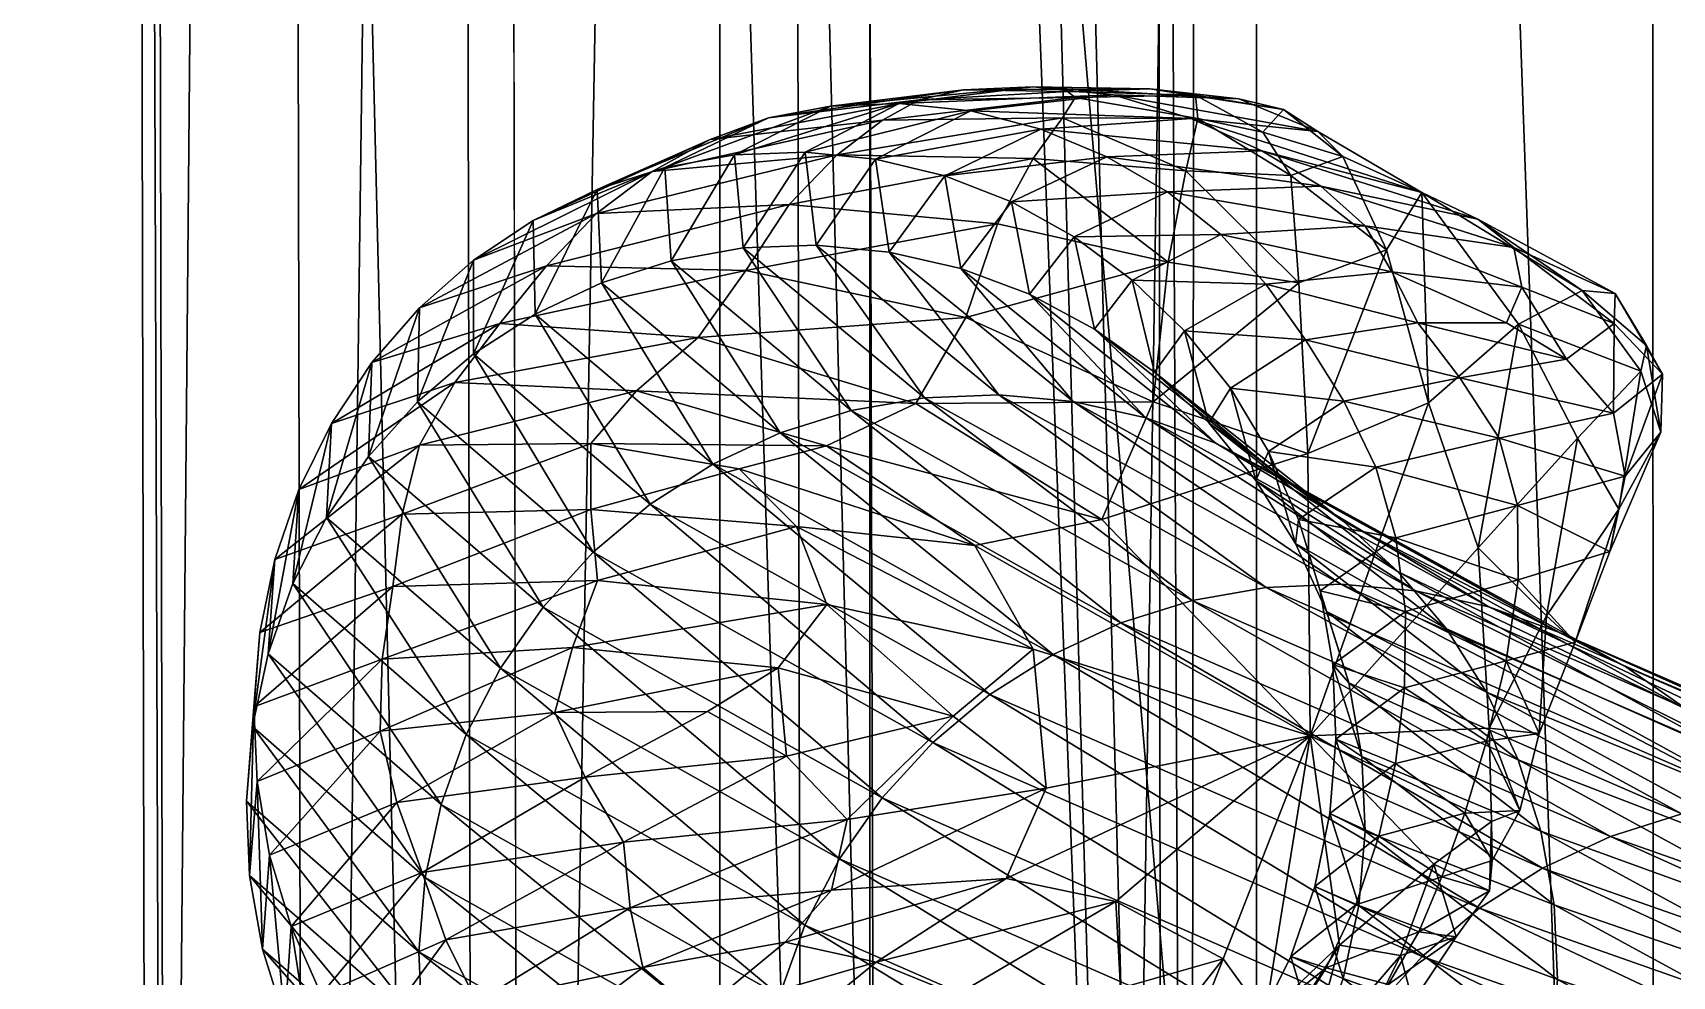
# Model space of a CAD drawing. Header units: centimetres. Extents: x -422 to 422, y -348 to 348.
# Drawn here: x -421.59 to -415.96, y -100.43 to -97.19 of the extents above; entities that cross this region are included whole.
import ezdxf

# ---------------------------------------------------------------- set-up
doc = ezdxf.new("R2010")
doc.units = ezdxf.units.CM
doc.layers.add('Object005', color=7, linetype='Continuous', true_color=0x718706)
doc.layers.add('Object007', color=7, linetype='Continuous', true_color=0x1c95b1)

msp = doc.modelspace()

# ---------------------------------------------------------------- meshes
at = {"layer": 'Object005', "color": 194, "true_color": 0x551cb1}
mesh = msp.add_polyface(dxfattribs=at)
corners = [(-419.6357, -98.0478, -38.027), (-419.021, -98.5637, -58.4606), (-419.2528, -98.6715, -58.4097), (-418.777, -98.4868, -58.5132), (-419.396, -97.9715, -38.1013), (-419.1486, -97.9277, -38.1773), (-418.5252, -98.4424, -58.5667), (-418.8973, -97.918, -38.2534), (-418.8617, -98.6082, -14.643), (-419.5149, -98.4185, -15.2207), (-419.672, -98.5999, -15.2105), (-418.5546, -98.4623, -14.6052), (-419.3031, -98.2359, -15.2202), (-418.2742, -97.845, -14.7182), (-418.9905, -97.7786, -15.3668), (-419.1389, -98.0054, -15.2771), (-419.8247, -97.9888, -18.1342), (-418.3836, -98.1668, -14.6416), (-418.8259, -97.6075, -15.4644), (-419.4616, -97.6646, -18.3199), (-419.6522, -97.8093, -18.223), (-418.1513, -97.6207, -14.8009), (-418.669, -97.4886, -15.596), (-419.2617, -97.5549, -18.4299), (-419.0615, -97.4808, -18.5583), (-418.5439, -97.4184, -15.7878), (-418.3917, -97.3844, -15.9545), (-418.8488, -97.44, -18.6824), (-419.4182, -97.6506, -25.3896), (-419.1788, -97.6074, -25.4863), (-419.65, -97.7265, -25.2952), (-418.9358, -97.5982, -25.5835), (-418.6121, -97.4308, -18.7796), (-418.366, -97.4562, -18.8673), (-418.6933, -97.6225, -25.6797), (-418.6467, -97.9418, -38.3286)]
mesh.append_faces([[corners[k] for k in face] for face in [(0, 1, 2), (3, 4, 5), (5, 6, 3), (4, 3, 1), (1, 0, 4), (6, 5, 7), (8, 9, 10), (9, 8, 11), (11, 12, 9), (13, 14, 15), (16, 15, 14), (17, 15, 12), (12, 11, 17), (18, 19, 20), (20, 14, 18), (21, 18, 14), (19, 18, 22), (22, 23, 19), (24, 25, 26), (26, 27, 24), (25, 24, 23), (23, 22, 25), (28, 24, 27), (27, 29, 28), (4, 28, 29), (29, 5, 4), (24, 28, 30), (30, 23, 24), (31, 7, 5), (5, 29, 31), (32, 31, 29), (29, 27, 32), (33, 34, 31), (7, 31, 34), (34, 35, 7)]], dxfattribs={"vtx2": -1, "color": 194})
mesh = msp.add_polyface(dxfattribs=at)
corners = [(-418.2695, -98.4322, -58.6201), (-418.8973, -97.918, -38.2534), (-418.6467, -97.9418, -38.3286), (-418.0107, -97.889, -25.9455), (-417.9409, -98.2067, -38.5353), (-418.1641, -98.0868, -38.4708), (-418.2266, -97.7686, -25.8624), (-417.6899, -97.7352, -19.1767), (-417.8981, -97.6145, -19.0665), (-417.8111, -98.0379, -26.0214), (-419.1389, -98.0054, -15.2771), (-418.3836, -98.1668, -14.6416), (-418.2742, -97.845, -14.7182), (-418.9905, -97.7786, -15.3668), (-418.1513, -97.6207, -14.8009), (-418.8259, -97.6075, -15.4644), (-418.0506, -97.4801, -14.9425), (-418.669, -97.4886, -15.596), (-418.5439, -97.4184, -15.7878), (-418.0074, -97.4101, -15.1959), (-418.0341, -97.3894, -15.4815), (-418.3917, -97.3844, -15.9545), (-418.9358, -97.5982, -25.5835), (-418.6121, -97.4308, -18.7796), (-418.366, -97.4562, -18.8673), (-418.1532, -97.3739, -16.0109), (-418.8488, -97.44, -18.6824), (-417.7502, -97.3802, -15.3577), (-417.8764, -97.4017, -16.0328), (-417.6089, -97.4825, -16.0964), (-418.1258, -97.5195, -18.9632), (-418.4556, -97.6795, -25.7732), (-418.4008, -97.9983, -38.4015), (-418.6933, -97.6225, -25.6797), (-417.6873, -97.9761, -14.4447), (-417.5855, -97.4826, -14.6186), (-417.6264, -97.6627, -14.4923)]
mesh.append_faces([[corners[k] for k in face] for face in [(0, 1, 2), (3, 4, 5), (5, 6, 3), (7, 3, 6), (6, 8, 7), (4, 3, 9), (10, 11, 12), (13, 12, 14), (15, 14, 16), (16, 17, 15), (18, 19, 20), (20, 21, 18), (19, 18, 17), (17, 16, 19), (22, 23, 24), (25, 23, 26), (26, 21, 25), (27, 25, 21), (21, 20, 27), (23, 25, 28), (28, 24, 23), (29, 30, 24), (24, 28, 29), (31, 30, 8), (8, 6, 31), (32, 31, 6), (6, 5, 32), (31, 32, 2), (2, 33, 31), (30, 31, 33), (33, 24, 30), (34, 12, 11), (19, 16, 35), (16, 14, 36), (14, 12, 34)]], dxfattribs={"vtx2": -1, "color": 194})
mesh = msp.add_polyface(dxfattribs=at)
corners = [(-418.0107, -97.889, -25.9455), (-417.6899, -97.7352, -19.1767), (-417.5062, -97.8811, -19.2861), (-417.8111, -98.0379, -26.0214), (-417.1631, -97.7153, -16.3595), (-417.8981, -97.6145, -19.0665), (-417.3661, -97.5944, -16.2043), (-417.0104, -97.8516, -16.5362), (-416.9185, -98.0098, -16.709), (-417.352, -98.0518, -19.3874), (-418.1532, -97.3739, -16.0109), (-417.7502, -97.3802, -15.3577), (-417.4447, -97.4147, -15.3011), (-417.8764, -97.4017, -16.0328), (-417.6089, -97.4825, -16.0964), (-417.1733, -97.5274, -15.32), (-416.816, -97.737, -15.3492), (-418.1258, -97.5195, -18.9632), (-417.5939, -97.4024, -14.9004), (-418.0341, -97.3894, -15.4815), (-418.0074, -97.4101, -15.1959), (-417.5855, -97.4826, -14.6186), (-417.3628, -97.5302, -14.6094), (-417.2911, -97.4513, -14.797), (-417.6264, -97.6627, -14.4923), (-418.0506, -97.4801, -14.9425), (-417.6873, -97.9761, -14.4447), (-418.1513, -97.6207, -14.8009), (-417.2386, -98.0472, -14.4884), (-417.2666, -97.6785, -14.4989), (-417.0874, -97.6131, -14.7812), (-416.9367, -97.9339, -14.7911)]
mesh.append_faces([[corners[k] for k in face] for face in [(0, 1, 2), (2, 3, 0), (4, 1, 5), (5, 6, 4), (1, 4, 7), (7, 2, 1), (8, 9, 2), (2, 7, 8), (3, 2, 9), (10, 11, 12), (12, 13, 10), (14, 15, 16), (16, 6, 14), (17, 14, 6), (6, 5, 17), (15, 14, 13), (13, 12, 15), (18, 11, 19), (19, 20, 18), (21, 18, 20), (18, 21, 22), (22, 23, 18), (11, 18, 23), (23, 12, 11), (24, 21, 25), (26, 24, 27), (24, 26, 28), (28, 29, 24), (21, 24, 29), (29, 22, 21), (23, 30, 15), (15, 12, 23), (30, 23, 22), (22, 29, 30), (29, 28, 31)]], dxfattribs={"vtx2": -1, "color": 194})
mesh = msp.add_polyface(dxfattribs=at)
corners = [(-416.6236, -97.8284, -15.6926), (-417.1631, -97.7153, -16.3595), (-417.3661, -97.5944, -16.2043), (-416.816, -97.737, -15.3492), (-416.5, -97.9266, -15.923), (-417.0104, -97.8516, -16.5362), (-416.9185, -98.0098, -16.709), (-416.4723, -98.0629, -16.1652), (-416.5248, -98.1847, -16.3971), (-416.8294, -98.1854, -16.8252), (-417.352, -98.0518, -19.3874), (-416.6851, -98.3739, -16.8324), (-417.0835, -98.4546, -19.5086), (-417.2151, -98.2441, -19.4663), (-416.3186, -98.3101, -16.2552), (-416.1549, -98.1879, -15.8674), (-415.9882, -98.3618, -15.7173), (-416.1573, -98.4957, -16.1526), (-416.1512, -98.0837, -15.5978), (-416.0439, -98.2627, -15.5395), (-416.2647, -98.0739, -15.3748), (-416.483, -98.1893, -15.1225), (-416.0628, -98.3516, -15.3635), (-416.2804, -98.5819, -15.1725), (-416.7933, -98.4604, -14.7645), (-416.9367, -97.9339, -14.7911), (-417.2079, -98.6339, -14.4678), (-417.0874, -97.6131, -14.7812), (-417.1733, -97.5274, -15.32), (-417.2666, -97.6785, -14.4989)]
mesh.append_faces([[corners[k] for k in face] for face in [(0, 1, 2), (2, 3, 0), (1, 0, 4), (4, 5, 1), (6, 7, 8), (8, 9, 6), (10, 6, 9), (7, 6, 5), (5, 4, 7), (11, 12, 13), (13, 9, 11), (14, 11, 9), (9, 8, 14), (15, 16, 17), (17, 14, 15), (7, 15, 14), (14, 8, 7), (15, 7, 4), (4, 18, 15), (16, 15, 18), (18, 19, 16), (20, 0, 3), (3, 21, 20), (22, 20, 21), (21, 23, 22), (20, 22, 19), (19, 18, 20), (0, 20, 18), (18, 4, 0), (24, 21, 3), (3, 25, 24), (26, 24, 25), (27, 25, 3), (3, 28, 27), (25, 27, 29)]], dxfattribs={"vtx2": -1, "color": 194})
mesh = msp.add_polyface(dxfattribs=at)
corners = [(-419.6638, -98.9735, -58.3166), (-420.2673, -98.4562, -37.8257), (-420.0753, -98.2918, -37.8879), (-419.8635, -98.1552, -37.9554), (-419.2528, -98.6715, -58.4097), (-419.4684, -98.8086, -58.3614), (-419.6357, -98.0478, -38.027), (-420.1396, -98.39, -18.0093), (-420.5638, -98.5312, -24.91), (-420.6758, -98.758, -24.8596), (-420.2605, -98.6053, -17.9642), (-419.9851, -98.1875, -18.0606), (-420.4246, -98.3219, -24.9709), (-420.5804, -98.8545, -37.721), (-420.4365, -98.645, -37.7698), (-419.5149, -98.4185, -15.2207), (-419.672, -98.5999, -15.2105), (-419.3031, -98.2359, -15.2202), (-418.9905, -97.7786, -15.3668), (-419.6522, -97.8093, -18.223), (-419.8247, -97.9888, -18.1342), (-419.1389, -98.0054, -15.2771), (-420.2609, -98.1335, -25.041), (-420.0752, -97.9695, -25.1192), (-419.8703, -97.8333, -25.2045), (-419.4616, -97.6646, -18.3199), (-419.2617, -97.5549, -18.4299), (-419.65, -97.7265, -25.2952), (-419.4182, -97.6506, -25.3896), (-419.396, -97.9715, -38.1013)]
mesh.append_faces([[corners[k] for k in face] for face in [(0, 1, 2), (3, 4, 5), (5, 2, 3), (4, 3, 6), (7, 8, 9), (9, 10, 7), (8, 7, 11), (11, 12, 8), (13, 8, 12), (12, 14, 13), (15, 7, 10), (10, 16, 15), (7, 15, 17), (17, 11, 7), (18, 19, 20), (21, 20, 11), (11, 17, 21), (22, 20, 19), (19, 23, 22), (1, 22, 23), (23, 2, 1), (22, 1, 14), (14, 12, 22), (20, 22, 12), (12, 11, 20), (24, 3, 2), (2, 23, 24), (25, 24, 23), (23, 19, 25), (24, 25, 26), (26, 27, 24), (3, 24, 27), (27, 6, 3), (28, 29, 6), (6, 27, 28)]], dxfattribs={"vtx2": -1, "color": 194})
mesh = msp.add_polyface(dxfattribs=at)
corners = [(-417.9409, -98.2067, -38.5353), (-417.2961, -98.7188, -58.8153), (-417.5233, -98.5993, -58.7711), (-418.1641, -98.0868, -38.4708), (-417.7345, -98.3552, -38.5939), (-417.0861, -98.8667, -58.8553), (-417.5484, -98.5294, -38.6458), (-417.6047, -99.1395, -84.3936), (-418.777, -98.4868, -58.5132), (-418.5252, -98.4424, -58.5667), (-417.3512, -99.0946, -84.4245), (-418.2695, -98.4322, -58.6201), (-418.8973, -97.918, -38.2534), (-418.6467, -97.9418, -38.3286), (-418.0144, -98.4554, -58.6726), (-417.0939, -99.0837, -84.4551), (-417.7642, -98.5113, -58.7232), (-418.4008, -97.9983, -38.4015), (-417.8111, -98.0379, -26.0214), (-416.8294, -98.1854, -16.8252), (-417.2151, -98.2441, -19.4663), (-417.352, -98.0518, -19.3874), (-417.631, -98.2125, -26.0889), (-417.4738, -98.41, -26.1467), (-417.3859, -98.7267, -38.69), (-417.3428, -98.6277, -26.1935), (-417.0835, -98.4546, -19.5086), (-416.9743, -98.6817, -19.5308), (-416.9367, -97.9339, -14.7911), (-417.2386, -98.0472, -14.4884), (-417.2079, -98.6339, -14.4678), (-417.739, -98.4561, -14.3993), (-417.6873, -97.9761, -14.4447), (-418.3836, -98.1668, -14.6416), (-418.5546, -98.4623, -14.6052), (-417.9158, -98.8614, -14.371), (-418.8617, -98.6082, -14.643)]
mesh.append_faces([[corners[k] for k in face] for face in [(0, 1, 2), (2, 3, 0), (1, 0, 4), (4, 5, 1), (5, 4, 6), (7, 8, 9), (10, 9, 11), (12, 11, 9), (13, 14, 11), (15, 11, 14), (16, 17, 3), (3, 2, 16), (17, 16, 14), (14, 13, 17), (18, 4, 0), (19, 20, 21), (22, 21, 20), (20, 23, 22), (6, 22, 23), (23, 24, 6), (22, 6, 4), (4, 18, 22), (21, 22, 18), (24, 23, 25), (26, 25, 23), (23, 20, 26), (25, 26, 27), (28, 29, 30), (31, 30, 29), (29, 32, 31), (33, 31, 32), (31, 33, 34), (34, 35, 31), (30, 31, 35), (35, 34, 36)]], dxfattribs={"vtx2": -1, "color": 194})
mesh = msp.add_polyface(dxfattribs=at)
corners = [(-416.3428, -99.2492, -84.5392), (-417.5233, -98.5993, -58.7711), (-417.2961, -98.7188, -58.8153), (-416.1142, -99.3681, -84.5631), (-417.0861, -98.8667, -58.8553), (-417.3859, -98.7267, -38.69), (-416.7313, -99.2374, -58.9197), (-416.8966, -99.0405, -58.8903), (-416.5853, -99.1618, -84.5129), (-417.7642, -98.5113, -58.7232), (-416.8371, -99.1063, -84.4847), (-416.6851, -98.3739, -16.8324), (-416.3186, -98.3101, -16.2552), (-416.1573, -98.4957, -16.1526), (-416.5498, -98.581, -16.7979), (-417.0835, -98.4546, -19.5086), (-416.9743, -98.6817, -19.5308), (-416.4875, -98.8126, -16.7894), (-416.1164, -98.7122, -16.1019), (-416.1691, -98.971, -16.0526), (-416.4842, -99.068, -16.779), (-416.9048, -98.9237, -19.5493), (-416.8724, -99.1774, -19.5566), (-417.1655, -99.1067, -26.2522), (-417.2396, -98.8613, -26.2288), (-415.9941, -98.5615, -15.6163), (-416.1384, -98.8257, -15.4998), (-415.9882, -98.3618, -15.7173), (-416.0439, -98.2627, -15.5395), (-416.0628, -98.3516, -15.3635), (-416.2804, -98.5819, -15.1725), (-416.387, -99.1928, -15.3035), (-416.2884, -99.2829, -15.9542), (-416.6218, -98.9582, -14.8768), (-416.7933, -98.4604, -14.7645), (-417.2079, -98.6339, -14.4678), (-417.1993, -99.6048, -14.4386), (-416.483, -98.1893, -15.1225)]
mesh.append_faces([[corners[k] for k in face] for face in [(0, 1, 2), (3, 2, 4), (5, 6, 7), (1, 0, 8), (9, 8, 10), (11, 12, 13), (13, 14, 11), (15, 11, 14), (14, 16, 15), (17, 18, 19), (19, 20, 17), (21, 17, 20), (20, 22, 21), (17, 21, 16), (16, 14, 17), (18, 17, 14), (14, 13, 18), (23, 21, 22), (24, 16, 21), (25, 26, 19), (19, 18, 25), (27, 25, 18), (18, 13, 27), (25, 27, 28), (28, 29, 25), (26, 25, 29), (29, 30, 26), (26, 31, 32), (32, 19, 26), (31, 26, 30), (30, 33, 31), (34, 35, 36), (36, 33, 34), (37, 34, 33), (33, 30, 37)]], dxfattribs={"vtx2": -1, "color": 194})
mesh = msp.add_polyface(dxfattribs=at)
corners = [(-418.9365, -100.2556, -84.2089), (-420.1003, -99.5999, -58.21), (-419.9825, -99.3726, -58.2402), (-418.8179, -100.028, -84.2286), (-419.8361, -99.1626, -58.276), (-418.6705, -99.8177, -84.2512), (-420.0753, -98.2918, -37.8879), (-419.4684, -98.8086, -58.3614), (-419.6638, -98.9735, -58.3166), (-418.4971, -99.6282, -84.2763), (-418.3005, -99.4629, -84.3036), (-420.2673, -98.4562, -37.8257), (-419.2528, -98.6715, -58.4097), (-418.0835, -99.3253, -84.3326), (-419.021, -98.5637, -58.4606), (-419.6915, -99.7472, -15.0878), (-418.9995, -99.6743, -14.5309), (-419.2709, -99.5217, -14.6895), (-419.7953, -99.5245, -15.1184), (-420.3386, -99.8345, -17.8756), (-419.56, -99.9706, -15.0723), (-420.3961, -99.589, -17.8733), (-419.7355, -99.301, -15.074), (-419.0284, -99.3715, -14.5204), (-418.8613, -99.1536, -14.4734), (-419.6488, -99.0706, -15.0448), (-420.3892, -99.3407, -17.8633), (-419.6721, -98.8271, -15.1211), (-418.9653, -98.8853, -14.5712), (-419.1619, -98.6864, -14.7758), (-419.672, -98.5999, -15.2105), (-420.3205, -98.8427, -17.9093), (-420.3524, -99.0913, -17.8679), (-418.8617, -98.6082, -14.643), (-418.3522, -98.9506, -14.3747), (-418.1521, -99.3068, -14.3022), (-418.4271, -99.5377, -14.3117), (-418.7906, -99.8924, -14.4989)]
mesh.append_faces([[corners[k] for k in face] for face in [(0, 1, 2), (3, 2, 4), (4, 5, 3), (6, 7, 8), (9, 8, 7), (7, 10, 9), (8, 9, 5), (5, 4, 8), (11, 8, 4), (10, 7, 12), (13, 12, 14), (15, 16, 17), (17, 18, 15), (19, 15, 18), (16, 15, 20), (21, 18, 22), (23, 22, 18), (18, 17, 23), (22, 23, 24), (24, 25, 22), (26, 22, 25), (27, 28, 29), (29, 30, 27), (31, 27, 30), (32, 25, 27), (28, 27, 25), (25, 24, 28), (30, 29, 33), (34, 33, 29), (29, 28, 34), (28, 24, 35), (24, 23, 36), (16, 36, 23), (23, 17, 16), (36, 16, 37)]], dxfattribs={"vtx2": -1, "color": 194})
mesh = msp.add_polyface(dxfattribs=at)
corners = [(-416.8966, -99.0405, -58.8903), (-417.5484, -98.5294, -38.6458), (-417.3859, -98.7267, -38.69), (-417.0861, -98.8667, -58.8553), (-416.7313, -99.2374, -58.9197), (-417.2504, -98.944, -38.7254), (-416.8141, -100.3631, -113.4678), (-418.4971, -99.6282, -84.2763), (-418.3005, -99.4629, -84.3036), (-416.6176, -100.1974, -113.4787), (-418.0835, -99.3253, -84.3326), (-416.4007, -100.0593, -113.4896), (-417.8502, -99.2169, -84.3628), (-419.2528, -98.6715, -58.4097), (-419.021, -98.5637, -58.4606), (-418.5252, -98.4424, -58.5667), (-417.3512, -99.0946, -84.4245), (-417.6047, -99.1395, -84.3936), (-418.777, -98.4868, -58.5132), (-416.1675, -99.9505, -113.5003), (-418.2695, -98.4322, -58.6201), (-417.0939, -99.0837, -84.4551), (-418.0144, -98.4554, -58.6726), (-416.8371, -99.1063, -84.4847), (-416.5853, -99.1618, -84.5129), (-417.7642, -98.5113, -58.7232), (-417.5233, -98.5993, -58.7711), (-417.3428, -98.6277, -26.1935), (-416.9743, -98.6817, -19.5308), (-417.2396, -98.8613, -26.2288), (-417.1436, -99.1774, -38.7518), (-417.0671, -99.4226, -38.7688), (-417.1655, -99.1067, -26.2522), (-417.1222, -99.3598, -26.2631), (-416.9048, -98.9237, -19.5493), (-417.9158, -98.8614, -14.371), (-417.1993, -99.6048, -14.4386), (-417.2079, -98.6339, -14.4678), (-418.1521, -99.3068, -14.3022), (-418.3522, -98.9506, -14.3747), (-418.9653, -98.8853, -14.5712), (-418.8617, -98.6082, -14.643), (-418.4271, -99.5377, -14.3117), (-418.8613, -99.1536, -14.4734), (-418.7906, -99.8924, -14.4989), (-418.1071, -99.7841, -14.3196), (-418.244, -100.0948, -14.4158)]
mesh.append_faces([[corners[k] for k in face] for face in [(0, 1, 2), (1, 0, 3), (4, 2, 5), (6, 7, 8), (9, 8, 10), (11, 10, 12), (13, 10, 8), (14, 12, 10), (15, 16, 17), (18, 17, 12), (12, 14, 18), (19, 12, 17), (20, 21, 16), (22, 23, 21), (24, 25, 26), (23, 22, 25), (27, 5, 2), (28, 29, 27), (5, 27, 29), (29, 30, 5), (31, 32, 33), (32, 31, 30), (30, 29, 32), (34, 32, 29), (35, 36, 37), (38, 39, 40), (39, 38, 36), (36, 35, 39), (41, 39, 35), (42, 38, 43), (44, 45, 42), (38, 42, 45), (45, 36, 38), (36, 45, 46)]], dxfattribs={"vtx2": -1, "color": 194})
mesh = msp.add_polyface(dxfattribs=at)
corners = [(-420.1868, -99.841, -58.186), (-420.7812, -99.3226, -37.6485), (-420.6962, -99.0816, -37.6803), (-420.1003, -99.5999, -58.21), (-420.2412, -100.0918, -58.1683), (-420.8347, -99.5731, -37.626), (-420.5804, -98.8545, -37.721), (-419.9825, -99.3726, -58.2402), (-420.4365, -98.645, -37.7698), (-419.8361, -99.1626, -58.276), (-420.2673, -98.4562, -37.8257), (-419.7953, -99.5245, -15.1184), (-420.3961, -99.589, -17.8733), (-420.3386, -99.8345, -17.8756), (-420.7762, -100.0146, -24.7878), (-420.8194, -99.7615, -24.7769), (-420.8304, -99.505, -24.779), (-420.8561, -99.8289, -37.6131), (-420.8447, -100.0854, -37.61), (-420.3892, -99.3407, -17.8633), (-420.3524, -99.0913, -17.8679), (-420.8097, -99.2493, -24.7937), (-419.7355, -99.301, -15.074), (-419.6488, -99.0706, -15.0448), (-419.672, -98.5999, -15.2105), (-420.2605, -98.6053, -17.9642), (-420.3205, -98.8427, -17.9093), (-419.6721, -98.8271, -15.1211), (-420.7579, -98.9988, -24.8207), (-420.6758, -98.758, -24.8596), (-420.5638, -98.5312, -24.91)]
mesh.append_faces([[corners[k] for k in face] for face in [(0, 1, 2), (2, 3, 0), (1, 0, 4), (4, 5, 1), (6, 7, 3), (3, 2, 6), (7, 6, 8), (8, 9, 7), (9, 8, 10), (11, 12, 13), (14, 13, 12), (12, 15, 14), (16, 17, 18), (18, 15, 16), (19, 16, 15), (15, 12, 19), (16, 19, 20), (20, 21, 16), (17, 16, 21), (21, 5, 17), (22, 19, 12), (23, 20, 19), (24, 25, 26), (27, 26, 20), (28, 26, 25), (25, 29, 28), (1, 28, 29), (29, 2, 1), (28, 1, 5), (5, 21, 28), (26, 28, 21), (21, 20, 26), (30, 6, 2), (2, 29, 30)]], dxfattribs={"vtx2": -1, "color": 194})
mesh = msp.add_polyface(dxfattribs=at)
corners = [(-416.1142, -99.3681, -84.5631), (-414.4328, -100.098, -113.5563), (-414.6613, -99.9796, -113.5514), (-416.3428, -99.2492, -84.5392), (-415.9028, -99.5156, -84.5843), (-414.2215, -100.2451, -113.5599), (-417.2961, -98.7188, -58.8153), (-417.0861, -98.8667, -58.8553), (-415.7121, -99.689, -84.6024), (-416.8966, -99.0405, -58.8903), (-416.7313, -99.2374, -58.9197), (-415.5457, -99.8855, -84.617), (-416.5934, -99.4544, -58.9429), (-415.4069, -100.1022, -84.6279), (-416.4847, -99.6876, -58.9596), (-417.3512, -99.0946, -84.4245), (-415.6689, -99.827, -113.5206), (-415.9222, -99.8725, -113.5107), (-417.6047, -99.1395, -84.3936), (-416.1675, -99.9505, -113.5003), (-417.0939, -99.0837, -84.4551), (-415.4118, -99.8157, -113.5297), (-416.8371, -99.1063, -84.4847), (-415.1552, -99.8377, -113.538), (-414.9036, -99.8926, -113.5453), (-416.5853, -99.1618, -84.5129), (-416.2884, -99.2829, -15.9542), (-416.5257, -99.3468, -16.7391), (-416.4842, -99.068, -16.779), (-416.1691, -98.971, -16.0526), (-416.4124, -99.5966, -15.924), (-416.5934, -99.6228, -16.7224), (-416.6683, -99.8703, -16.7813), (-416.4792, -99.8609, -16.079), (-416.5739, -100.0337, -16.2894), (-416.5761, -99.8992, -15.4962), (-416.5846, -99.5787, -15.2335), (-416.387, -99.1928, -15.3035), (-416.6218, -98.9582, -14.8768)]
mesh.append_faces([[corners[k] for k in face] for face in [(0, 1, 2), (2, 3, 0), (1, 0, 4), (4, 5, 1), (6, 0, 3), (7, 4, 0), (8, 9, 10), (10, 11, 8), (9, 8, 4), (5, 4, 8), (12, 13, 11), (11, 10, 12), (13, 12, 14), (15, 16, 17), (18, 17, 19), (20, 21, 16), (21, 20, 22), (22, 23, 21), (24, 25, 3), (3, 2, 24), (25, 24, 23), (23, 22, 25), (26, 27, 28), (28, 29, 26), (27, 26, 30), (30, 31, 27), (32, 33, 34), (33, 32, 31), (31, 30, 33), (34, 33, 35), (36, 35, 33), (33, 30, 36), (37, 36, 30), (30, 26, 37), (36, 37, 38)]], dxfattribs={"vtx2": -1, "color": 194})
mesh = msp.add_polyface(dxfattribs=at)
corners = [(-415.9028, -99.5156, -84.5843), (-417.0861, -98.8667, -58.8553), (-416.8966, -99.0405, -58.8903), (-417.2504, -98.944, -38.7254), (-416.5934, -99.4544, -58.9429), (-416.7313, -99.2374, -58.9197), (-417.1436, -99.1774, -38.7518), (-416.4847, -99.6876, -58.9596), (-416.4068, -99.9326, -58.9697), (-417.0671, -99.4226, -38.7688), (-417.0223, -99.6756, -38.7759), (-416.3612, -100.1855, -58.9727), (-417.011, -99.9322, -38.7729), (-418.0835, -99.3253, -84.3326), (-416.4007, -100.0593, -113.4896), (-416.6176, -100.1974, -113.4787), (-417.8502, -99.2169, -84.3628), (-416.1675, -99.9505, -113.5003), (-415.9222, -99.8725, -113.5107), (-417.6047, -99.1395, -84.3936), (-417.3512, -99.0946, -84.4245), (-415.6689, -99.827, -113.5206), (-417.0939, -99.0837, -84.4551), (-416.8724, -99.1774, -19.5566), (-417.1222, -99.3598, -26.2631), (-417.1655, -99.1067, -26.2522), (-417.1112, -99.6164, -26.261), (-416.8748, -99.4396, -19.5456), (-416.9067, -99.7004, -19.5295), (-417.132, -99.8721, -26.2463), (-416.5257, -99.3468, -16.7391), (-416.4842, -99.068, -16.779), (-416.5934, -99.6228, -16.7224), (-416.9632, -99.95, -19.5218), (-416.6683, -99.8703, -16.7813), (-416.7469, -100.0891, -16.8047), (-417.1837, -100.1226, -26.2193), (-416.5761, -99.8992, -15.4962), (-416.5846, -99.5787, -15.2335), (-417.1993, -99.6048, -14.4386), (-416.7743, -100.0454, -15.1814), (-416.6218, -98.9582, -14.8768)]
mesh.append_faces([[corners[k] for k in face] for face in [(0, 1, 2), (3, 4, 5), (4, 3, 6), (6, 7, 4), (8, 9, 10), (10, 11, 8), (9, 8, 7), (7, 6, 9), (11, 10, 12), (13, 14, 15), (16, 17, 14), (18, 19, 20), (21, 20, 22), (23, 24, 25), (24, 10, 9), (26, 12, 10), (10, 24, 26), (27, 26, 24), (24, 23, 27), (26, 27, 28), (28, 29, 26), (12, 26, 29), (30, 27, 23), (23, 31, 30), (27, 30, 32), (32, 28, 27), (33, 34, 35), (34, 33, 28), (28, 32, 34), (33, 36, 29), (29, 28, 33), (37, 38, 39), (39, 40, 37), (41, 39, 38)]], dxfattribs={"vtx2": -1, "color": 194})
mesh = msp.add_polyface(dxfattribs=at)
corners = [(-419.0428, -101.5129, -84.1648), (-420.2059, -100.8569, -58.1564), (-420.2515, -100.6041, -58.1533), (-420.263, -100.3475, -58.1573), (-419.1003, -101.0036, -84.1708), (-419.0886, -101.2601, -84.1657), (-420.2412, -100.0918, -58.1683), (-419.0783, -100.7477, -84.1798), (-419.0235, -100.4969, -84.1926), (-420.1868, -99.841, -58.186), (-420.1003, -99.5999, -58.21), (-418.9365, -100.2556, -84.2089), (-419.9825, -99.3726, -58.2402), (-418.8179, -100.028, -84.2286), (-418.4328, -100.8503, -15.1573), (-418.8479, -100.9942, -15.6099), (-418.6114, -101.0491, -15.6621), (-419.3539, -101.151, -18.3426), (-418.9717, -100.8645, -15.4621), (-418.3609, -100.6949, -14.8972), (-418.415, -100.4956, -14.7177), (-419.0883, -100.705, -15.3202), (-419.5424, -101.0281, -18.2343), (-419.7171, -100.8762, -18.1336), (-419.3032, -100.5605, -15.2858), (-418.6914, -100.3826, -14.7035), (-419.0041, -100.3137, -14.8291), (-419.4937, -100.4009, -15.2646), (-419.9021, -100.709, -18.0669), (-420.0643, -100.5208, -18.0117), (-419.5367, -100.1964, -15.1624), (-418.8451, -100.1354, -14.6135), (-418.7906, -99.8924, -14.4989), (-419.56, -99.9706, -15.0723), (-420.1706, -100.3063, -17.9456), (-420.2517, -100.0745, -17.8923), (-419.6915, -99.7472, -15.0878), (-418.9995, -99.6743, -14.5309), (-418.244, -100.0948, -14.4158), (-418.1071, -99.7841, -14.3196)]
mesh.append_faces([[corners[k] for k in face] for face in [(0, 1, 2), (3, 4, 5), (6, 7, 4), (8, 9, 10), (10, 11, 8), (9, 8, 7), (7, 6, 9), (12, 13, 11), (14, 15, 16), (17, 15, 18), (19, 18, 15), (15, 14, 19), (18, 19, 20), (20, 21, 18), (22, 18, 21), (21, 23, 22), (24, 25, 26), (26, 27, 24), (28, 24, 27), (27, 29, 28), (24, 28, 23), (23, 21, 24), (25, 24, 21), (21, 20, 25), (29, 27, 30), (31, 30, 27), (27, 26, 31), (30, 31, 32), (32, 33, 30), (34, 30, 33), (35, 33, 36), (33, 32, 37), (38, 31, 26), (26, 25, 38), (39, 32, 31)]], dxfattribs={"vtx2": -1, "color": 194})
mesh = msp.add_polyface(dxfattribs=at)
corners = [(-418.3005, -99.4629, -84.3036), (-416.6176, -100.1974, -113.4787), (-416.8141, -100.3631, -113.4678), (-418.4971, -99.6282, -84.2763), (-416.9873, -100.553, -113.4571), (-417.0428, -100.1852, -19.4951), (-417.2659, -100.3634, -26.1804), (-417.1837, -100.1226, -26.2193), (-417.0859, -100.4386, -38.7375), (-417.1708, -100.6795, -38.7057), (-417.0323, -100.1879, -38.76), (-417.132, -99.8721, -26.2463), (-417.3779, -100.5902, -26.13), (-417.2866, -100.9065, -38.665), (-417.1442, -100.4027, -19.4218), (-417.272, -100.6047, -19.3361), (-417.517, -100.7995, -26.0691), (-417.4305, -101.1162, -38.6162), (-416.9311, -100.4596, -16.5444), (-417.0297, -100.6886, -16.0003), (-417.2621, -100.8142, -16.4991), (-417.0901, -100.6507, -16.5255), (-417.4312, -100.7936, -19.272), (-417.6095, -100.9572, -19.199), (-417.6808, -100.9879, -25.999), (-417.4065, -100.9122, -16.3392), (-417.0547, -100.6965, -15.7018), (-417.2065, -100.7286, -15.465), (-417.5705, -100.9874, -16.1701), (-417.4484, -100.8704, -15.4574), (-417.4988, -100.3718, -14.7012), (-417.1993, -99.6048, -14.4386), (-417.868, -100.1739, -14.4656), (-417.7101, -100.9874, -15.586), (-417.3559, -100.569, -14.9765), (-417.0985, -100.3247, -14.9632), (-417.7056, -100.9003, -15.2956)]
mesh.append_faces([[corners[k] for k in face] for face in [(0, 1, 2), (3, 2, 4), (5, 6, 7), (8, 7, 6), (6, 9, 8), (7, 8, 10), (10, 11, 7), (12, 13, 9), (9, 6, 12), (14, 12, 6), (6, 5, 14), (12, 14, 15), (15, 16, 12), (13, 12, 16), (16, 17, 13), (18, 15, 14), (19, 20, 21), (22, 21, 20), (20, 23, 22), (21, 22, 15), (17, 16, 24), (16, 15, 22), (23, 20, 25), (26, 25, 20), (20, 19, 26), (25, 26, 27), (27, 28, 25), (28, 27, 29), (30, 31, 32), (33, 29, 34), (35, 34, 29), (29, 27, 35), (34, 35, 31), (31, 30, 34), (36, 34, 30)]], dxfattribs={"vtx2": -1, "color": 194})
mesh = msp.add_polyface(dxfattribs=at)
corners = [(-420.0193, -101.3352, -58.1831), (-420.6166, -100.817, -37.6605), (-420.7234, -100.5837, -37.6341), (-420.128, -101.102, -58.1664), (-420.2059, -100.8569, -58.1564), (-420.8, -100.3384, -37.6172), (-420.8447, -100.0854, -37.61), (-420.2515, -100.6041, -58.1533), (-419.0886, -101.2601, -84.1657), (-420.263, -100.3475, -58.1573), (-420.8561, -99.8289, -37.6131), (-420.8347, -99.5731, -37.626), (-420.2412, -100.0918, -58.1683), (-419.1003, -101.0036, -84.1708), (-420.3106, -100.9088, -24.9511), (-419.9021, -100.709, -18.0669), (-420.0643, -100.5208, -18.0117), (-420.4678, -100.7113, -24.8934), (-420.3187, -101.2316, -37.7401), (-420.4812, -101.0345, -37.696), (-420.1306, -101.0834, -25.0186), (-419.7171, -100.8762, -18.1336), (-420.5988, -100.4936, -24.8465), (-420.1706, -100.3063, -17.9456), (-420.2517, -100.0745, -17.8923), (-420.7021, -100.26, -24.8112), (-419.5367, -100.1964, -15.1624), (-419.56, -99.9706, -15.0723), (-419.6915, -99.7472, -15.0878), (-420.3386, -99.8345, -17.8756), (-420.7762, -100.0146, -24.7878), (-420.8194, -99.7615, -24.7769)]
mesh.append_faces([[corners[k] for k in face] for face in [(0, 1, 2), (2, 3, 0), (4, 5, 6), (6, 7, 4), (5, 4, 3), (3, 2, 5), (8, 7, 9), (10, 9, 7), (7, 6, 10), (9, 10, 11), (11, 12, 9), (13, 9, 12), (14, 15, 16), (16, 17, 14), (18, 14, 17), (17, 19, 18), (15, 14, 20), (20, 21, 15), (22, 1, 19), (19, 17, 22), (23, 22, 17), (17, 16, 23), (22, 23, 24), (24, 25, 22), (1, 22, 25), (25, 2, 1), (26, 23, 16), (27, 24, 23), (28, 29, 24), (5, 30, 31), (31, 6, 5), (30, 5, 2), (2, 25, 30), (29, 30, 25), (25, 24, 29)]], dxfattribs={"vtx2": -1, "color": 194})
mesh = msp.add_polyface(dxfattribs=at)
corners = [(-417.3401, -101.2329, -113.4279), (-419.0235, -100.4969, -84.1926), (-418.9365, -100.2556, -84.2089), (-417.2531, -100.9914, -113.4369), (-417.3949, -101.4838, -113.4197), (-419.0783, -100.7477, -84.1798), (-418.8179, -100.028, -84.2286), (-417.1346, -100.7635, -113.4467), (-418.6705, -99.8177, -84.2512), (-416.9873, -100.553, -113.4571), (-418.4971, -99.6282, -84.2763), (-417.6808, -100.9879, -25.999), (-417.4312, -100.7936, -19.272), (-417.6095, -100.9572, -19.199), (-417.8664, -101.1519, -25.9208), (-417.517, -100.7995, -26.0691), (-417.4065, -100.9122, -16.3392), (-417.795, -101.0837, -19.0866), (-417.5705, -100.9874, -16.1701), (-417.8013, -101.0821, -16.1159), (-417.4484, -100.8704, -15.4574), (-417.7101, -100.9874, -15.586), (-417.7056, -100.9003, -15.2956), (-418.192, -101.1266, -15.8928), (-418.0311, -101.1455, -16.0617), (-417.8352, -100.8017, -15.0713), (-418.3601, -101.0772, -15.722), (-418.6114, -101.0491, -15.6621), (-418.1237, -100.8204, -15.0426), (-418.4328, -100.8503, -15.1573), (-417.868, -100.1739, -14.4656), (-418.244, -100.0948, -14.4158), (-418.6914, -100.3826, -14.7035), (-418.415, -100.4956, -14.7177), (-417.1993, -99.6048, -14.4386), (-418.8451, -100.1354, -14.6135), (-418.1071, -99.7841, -14.3196), (-417.8519, -100.4722, -14.6591), (-418.3609, -100.6949, -14.8972), (-417.4988, -100.3718, -14.7012), (-417.3559, -100.569, -14.9765)]
mesh.append_faces([[corners[k] for k in face] for face in [(0, 1, 2), (2, 3, 0), (4, 5, 1), (6, 7, 3), (3, 2, 6), (7, 6, 8), (8, 9, 7), (9, 8, 10), (11, 12, 13), (13, 14, 11), (12, 11, 15), (16, 17, 13), (17, 16, 18), (19, 20, 21), (20, 19, 18), (22, 23, 24), (24, 21, 22), (23, 22, 25), (25, 26, 23), (27, 28, 29), (28, 27, 26), (26, 25, 28), (30, 31, 32), (32, 33, 30), (31, 30, 34), (35, 31, 36), (37, 30, 33), (33, 38, 37), (28, 37, 38), (38, 29, 28), (37, 28, 25), (25, 39, 37), (30, 37, 39), (40, 22, 21), (39, 25, 22)]], dxfattribs={"vtx2": -1, "color": 194})
mesh = msp.add_polyface(dxfattribs=at)
corners = [(-417.011, -99.9322, -38.7729), (-416.3497, -100.4421, -58.9687), (-416.3612, -100.1855, -58.9727), (-417.0323, -100.1879, -38.76), (-416.3715, -100.6979, -58.9577), (-416.4259, -100.9485, -58.94), (-417.0859, -100.4386, -38.7375), (-417.1708, -100.6795, -38.7057), (-416.5124, -101.1897, -58.916), (-417.2866, -100.9065, -38.665), (-416.6302, -101.417, -58.8858), (-417.132, -99.8721, -26.2463), (-416.5739, -100.0337, -16.2894), (-416.7469, -100.0891, -16.8047), (-416.6683, -99.8703, -16.7813), (-417.0428, -100.1852, -19.4951), (-416.9632, -99.95, -19.5218), (-417.1837, -100.1226, -26.2193), (-416.8256, -100.2789, -16.6816), (-417.1442, -100.4027, -19.4218), (-416.5827, -100.1381, -16.0072), (-416.6974, -100.2959, -15.7931), (-416.9311, -100.4596, -16.5444), (-417.0901, -100.6507, -16.5255), (-416.8464, -100.5192, -15.8367), (-417.0297, -100.6886, -16.0003), (-417.272, -100.6047, -19.3361), (-416.5761, -99.8992, -15.4962), (-416.7743, -100.0454, -15.1814), (-416.8889, -100.3594, -15.2829), (-417.0985, -100.3247, -14.9632), (-417.2065, -100.7286, -15.465), (-417.0547, -100.6965, -15.7018), (-417.1993, -99.6048, -14.4386)]
mesh.append_faces([[corners[k] for k in face] for face in [(0, 1, 2), (1, 0, 3), (3, 4, 1), (5, 6, 7), (7, 8, 5), (6, 5, 4), (4, 3, 6), (9, 10, 8), (8, 7, 9), (11, 3, 0), (12, 13, 14), (13, 15, 16), (17, 16, 15), (18, 19, 15), (15, 13, 18), (20, 18, 13), (13, 12, 20), (18, 20, 21), (21, 22, 18), (19, 18, 22), (23, 24, 25), (26, 22, 23), (24, 23, 22), (22, 21, 24), (27, 20, 12), (20, 27, 28), (28, 21, 20), (29, 30, 31), (31, 32, 29), (24, 29, 32), (32, 25, 24), (29, 24, 21), (21, 28, 29), (30, 29, 28), (28, 33, 30)]], dxfattribs={"vtx2": -1, "color": 194})
mesh = msp.add_polyface(dxfattribs=at)
corners = [(-414.031, -100.418, -113.5621), (-415.7121, -99.689, -84.6024), (-415.5457, -99.8855, -84.617), (-414.2215, -100.2451, -113.5599), (-413.8647, -100.6141, -113.563), (-415.4069, -100.1022, -84.6279), (-413.726, -100.8306, -113.5623), (-415.2975, -100.3351, -84.6349), (-416.4847, -99.6876, -58.9596), (-415.2191, -100.58, -84.6379), (-416.4068, -99.9326, -58.9697), (-416.3612, -100.1855, -58.9727), (-415.1732, -100.8328, -84.637), (-413.5383, -101.308, -113.5568), (-413.6167, -101.0632, -113.5602), (-413.4925, -101.5607, -113.5521), (-415.1616, -101.0892, -84.6319), (-416.3497, -100.4421, -58.9687), (-416.3715, -100.6979, -58.9577), (-415.1835, -101.3451, -84.6229), (-415.2383, -101.596, -84.6101), (-416.4259, -100.9485, -58.94), (-416.5124, -101.1897, -58.916), (-417.1346, -100.7635, -113.4467), (-414.9806, -101.5219, -143.6555), (-415.0986, -101.75, -143.6542), (-417.2531, -100.9914, -113.4369), (-416.9873, -100.553, -113.4571), (-414.8339, -101.3111, -143.6553), (-414.6614, -101.1209, -143.6536), (-416.8141, -100.3631, -113.4678), (-416.6176, -100.1974, -113.4787), (-414.4657, -100.9548, -143.6505), (-416.4007, -100.0593, -113.4896), (-414.2497, -100.8163, -143.6459), (-416.1675, -99.9505, -113.5003), (-414.0175, -100.7071, -143.64), (-413.7731, -100.6287, -143.6329), (-415.9222, -99.8725, -113.5107), (-415.6689, -99.827, -113.5206), (-413.5209, -100.5827, -143.6247), (-415.4118, -99.8157, -113.5297), (-413.2648, -100.5709, -143.6155), (-415.1552, -99.8377, -113.538)]
mesh.append_faces([[corners[k] for k in face] for face in [(0, 1, 2), (1, 0, 3), (4, 2, 5), (6, 5, 7), (8, 7, 5), (9, 10, 11), (11, 12, 9), (10, 9, 7), (7, 8, 10), (13, 9, 12), (14, 7, 9), (15, 12, 16), (17, 16, 12), (12, 11, 17), (16, 17, 18), (18, 19, 16), (20, 21, 22), (21, 20, 19), (19, 18, 21), (23, 24, 25), (25, 26, 23), (24, 23, 27), (27, 28, 24), (29, 30, 31), (31, 32, 29), (30, 29, 28), (28, 27, 30), (33, 34, 32), (32, 31, 33), (34, 33, 35), (35, 36, 34), (37, 38, 39), (36, 35, 38), (40, 39, 41), (42, 41, 43)]], dxfattribs={"vtx2": -1, "color": 194})
at = {"layer": 'Object007', "color": 194, "true_color": 0x551cb1}
mesh = msp.add_polyface(dxfattribs=at)
corners = [(-409.5314, -65.4603, 155.3601), (-410.0935, -65.0482, 153.8505), (-410.0928, -113.5158, 153.8558), (-419.023, -61.9453, 79.8065), (-420.0084, -62.9099, 39.0824), (-419.9073, -111.0496, 39.0899), (-420.7495, -63.7743, 4.7961), (-420.6471, -111.7029, 4.776), (-417.7058, -109.8611, 113.5755), (-417.7541, -61.3258, 113.5289), (-416.0188, -110.0528, 137.3052), (-416.029, -61.4442, 137.2616), (-407.9506, -62.6593, -200.6626), (-413.5276, -60.8838, -144.1324), (-413.5656, -20.8241, -144.0891), (-417.3851, -83.8524, -82.766), (-419.2291, -82.4979, -34.3326), (-419.3135, -57.3987, -34.3139), (-417.4338, -58.9392, -82.7425), (-413.5143, -85.5624, -144.159), (-407.9493, -87.1236, -200.6855), (-411.5392, -64.0862, 151.244), (-413.675, -62.6935, 148.0169), (-413.6773, -111.2861, 148.0463), (-410.1167, -64.7517, 152.6009), (-410.1403, -64.8508, 153.0089), (-410.1403, -15.7657, 153.0063), (-410.0943, -16.0012, 153.8502), (-410.1404, -113.3574, 153.0167), (-410.1179, -113.2724, 152.6087), (-410.468, -64.6346, 152.3923), (-410.4669, -15.5286, 152.3891), (-410.1159, -15.6529, 152.5983), (-410.4696, -113.1625, 152.4008), (-411.541, -112.6322, 151.2583), (-421.2218, -64.144, -13.1672), (-421.2855, -64.0932, -9.6127), (-421.5901, -15.6531, -9.5801), (-421.0549, -15.2579, 4.8197), (-421.1831, -111.944, -9.6426), (-421.1199, -111.9831, -13.1977), (-417.8259, -63.6456, -15.0251), (-418.8016, -64.097, -15.3279), (-419.1116, -15.8555, -15.3023), (-417.6136, -109.5335, -14.959), (-417.7182, -58.5004, -15.1294), (-417.5912, -88.8534, -15.1261), (-418.8112, -56.8353, -16.6676), (-418.7137, -82.0032, -16.685), (-420.1638, -64.2043, -14.8904), (-420.4657, -15.7902, -14.8569), (-421.5249, -15.7159, -13.1337), (-420.0622, -112.0307, -14.921), (-418.6725, -111.4323, -15.3342)]
mesh.append_faces([[corners[k] for k in face] for face in [(0, 1, 2), (3, 4, 5), (4, 6, 7), (8, 9, 3), (10, 11, 9), (12, 13, 14), (15, 16, 17), (17, 18, 15), (19, 15, 18), (18, 13, 19), (20, 19, 13), (21, 22, 23), (22, 11, 10), (24, 25, 26), (25, 1, 27), (1, 25, 28), (25, 24, 29), (21, 30, 31), (30, 24, 32), (24, 30, 33), (30, 21, 34), (35, 36, 37), (36, 6, 38), (6, 36, 39), (36, 35, 40), (41, 42, 43), (42, 41, 44), (41, 45, 46), (47, 48, 46), (46, 45, 47), (48, 47, 17), (17, 16, 48), (42, 49, 50), (49, 35, 51), (35, 49, 52), (49, 42, 53)]], dxfattribs={"vtx2": -1, "color": 194})
mesh = msp.add_polyface(dxfattribs=at)
corners = [(-408.2291, -114.501, 157.0599), (-405.9636, -115.6329, 158.5064), (-405.9646, -67.6898, 158.5276), (-409.5306, -113.8461, 155.3566), (-408.2299, -66.2774, 157.0737), (-410.0928, -113.5158, 153.8558), (-409.5314, -65.4603, 155.3601), (-419.9073, -111.0496, 39.0899), (-418.9362, -110.3227, 79.8421), (-419.023, -61.9453, 79.8065), (-420.6471, -111.7029, 4.776), (-420.0084, -62.9099, 39.0824), (-417.7058, -109.8611, 113.5755), (-417.7541, -61.3258, 113.5289), (-416.0188, -110.0528, 137.3052), (-417.3851, -83.8524, -82.766), (-413.5143, -85.5624, -144.159), (-413.5132, -105.6923, -144.1804), (-417.3841, -104.1785, -82.7844), (-419.2291, -82.4979, -34.3326), (-419.2283, -102.98, -34.3467), (-407.9493, -87.1236, -200.6855), (-407.9484, -107.0741, -200.7041), (-413.6773, -111.2861, 148.0463), (-411.541, -112.6322, 151.2583), (-411.5392, -64.0862, 151.244), (-413.675, -62.6935, 148.0169), (-410.1404, -113.3574, 153.0167), (-410.0935, -65.0482, 153.8505), (-410.1179, -113.2724, 152.6087), (-410.1403, -64.8508, 153.0089), (-410.4696, -113.1625, 152.4008), (-410.1167, -64.7517, 152.6009), (-410.468, -64.6346, 152.3923), (-421.1831, -111.944, -9.6426), (-420.7495, -63.7743, 4.7961), (-421.1199, -111.9831, -13.1977), (-421.2855, -64.0932, -9.6127), (-417.8376, -104.7214, -15.5031), (-418.7131, -102.5437, -16.6975), (-418.7122, -129.4958, -16.714), (-419.2274, -129.8554, -34.3651), (-417.6136, -109.5335, -14.959), (-418.6725, -111.4323, -15.3342), (-418.8016, -64.097, -15.3279), (-417.5912, -88.8534, -15.1261), (-417.8259, -63.6456, -15.0251), (-417.5901, -124.484, -15.1478), (-417.3828, -130.8493, -82.8087), (-413.5117, -132.1055, -144.2086), (-418.7137, -82.0032, -16.685), (-420.0622, -112.0307, -14.921), (-421.2218, -64.144, -13.1672), (-420.1638, -64.2043, -14.8904)]
mesh.append_faces([[corners[k] for k in face] for face in [(0, 1, 2), (3, 0, 4), (5, 3, 6), (7, 8, 9), (10, 7, 11), (9, 8, 12), (13, 12, 14), (15, 16, 17), (17, 18, 15), (19, 15, 18), (18, 20, 19), (16, 21, 22), (22, 17, 16), (23, 24, 25), (14, 23, 26), (27, 5, 28), (29, 27, 30), (31, 29, 32), (24, 31, 33), (34, 10, 35), (36, 34, 37), (38, 39, 40), (39, 20, 41), (42, 43, 44), (45, 42, 46), (42, 45, 38), (38, 47, 42), (48, 18, 17), (41, 20, 18), (49, 17, 22), (50, 39, 38), (38, 45, 50), (39, 50, 19), (19, 20, 39), (51, 36, 52), (43, 51, 53)]], dxfattribs={"vtx2": -1, "color": 194})

doc.saveas('drawing.dxf')
